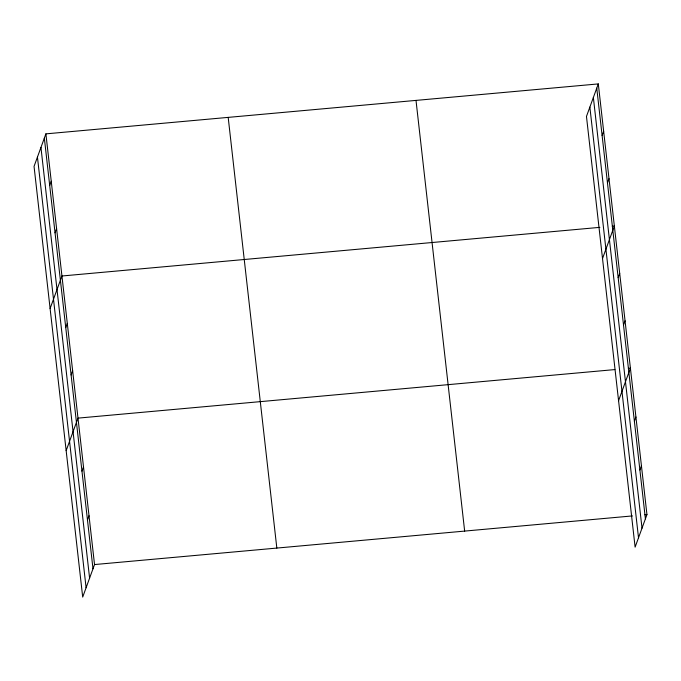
<?xml version="1.0" encoding="UTF-8"?>
<svg xmlns="http://www.w3.org/2000/svg" width="681" height="681" viewBox="0 0 681 681"><rect width="100%" height="100%" fill="white"/><g stroke="black" fill="none" stroke-linecap="round" stroke-linejoin="round"><path stroke-width="1.02" d="M45.891 133.868L34.05 166.394L82.699 597.084L94.531 564.558L45.891 133.868L598.301 83.916L646.95 514.606L635.109 547.132L586.469 116.442L598.301 83.916M49.696 185.47L51.237 181.24M55.05 232.851L56.591 228.62M50.105 308.519L61.945 275.992L599.859 227.352M65.751 327.604L67.291 323.373M71.105 374.984L72.646 370.745M66.159 450.652L77.992 418.125L614.875 369.579M81.967 471.167L83.508 466.936M87.483 519.978L89.024 515.747M602.115 135.519L603.655 131.288M607.469 182.9L609.01 178.669M602.515 258.567L614.356 226.041L612.287 226.228M618.169 277.652L619.71 273.421M623.515 325.024L625.056 320.794M618.569 400.7L630.41 368.174L628.342 368.361M634.386 421.216L635.926 416.985M639.893 470.026L641.434 465.795M94.531 564.558L632.453 515.917M644.881 514.793L646.95 514.606M596.76 88.147L645.409 518.837M593.364 97.477L642.013 528.175M589.865 107.104L638.514 537.794M416.006 100.396L464.655 531.095M228.186 117.379L276.835 548.077M44.35 138.098L92.991 568.797M40.954 147.436L89.594 578.126M37.446 157.056L86.095 587.754"/></g></svg>
